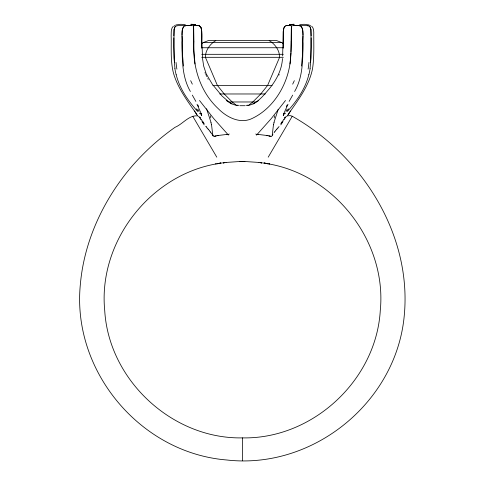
<?xml version="1.0" encoding="UTF-8"?>
<svg xmlns="http://www.w3.org/2000/svg" width="485" height="485" viewBox="0 0 485 485"><rect width="100%" height="100%" fill="white"/><g stroke="black" fill="none" stroke-linecap="round" stroke-linejoin="round"><path stroke-width="0.73" d="M174.436 62.577L173.885 47.112L174.097 29.621M173.842 35.799L174.048 29.949L174.885 27.087A5.293 3.759 89.6 0 1 174.994 26.893L175.024 26.851A5.468 3.85 -89.7 0 1 175.182 26.602L175.212 26.566M190.381 91.489C181.814 76.648 182.184 59.091 182.069 42.516C182.742 37.497 180.735 31.628 183.391 26.99A5.008 4.923 -87.9 0 1 183.991 26.335L185.367 25.663A12.246 4.207 14.7 0 1 185.579 25.614L185.694 25.596A11.688 4.019 14.7 0 1 185.876 25.559L191.266 25.584A12.101 4.098 14.6 0 1 191.866 25.687L194.588 25.663A12.18 2.892 -20.7 0 1 195 25.59L197.328 25.384A12.028 2.861 -20.7 0 1 199.062 25.669L199.092 25.675M182.051 35.035L182.336 29.518L183.391 26.99M302.949 35.993L302.785 48.876A184.876 123.323 90 0 1 302.561 54.435L301.452 66.051M301.009 26.335L301.009 26.335A5.008 4.929 -89.9 0 1 301.603 26.99C304.356 32.016 302.21 38.303 302.925 43.723C302.84 59.91 302.973 77.012 294.619 91.489M311.158 37.848L310.946 58.036L310.048 68.579M310.903 29.621L311.115 47.112L310.564 62.577M291.249 41.34L291.418 27.396A4.723 0.849 -90 0 1 291.479 26.893L291.558 26.439L291.473 26.942A4.808 0.867 89.9 0 0 291.406 27.506L291.382 27.73A6.238 1.134 89.9 0 0 291.291 29.209C291.103 39.679 291.497 50.173 290.369 60.607C287.951 84.596 273.285 109.216 250.745 119.092C239.081 123.742 226.416 116.946 218.28 108.695C199.79 91.459 192.387 66.069 193.8 41.358M201.578 48.124C200.82 41.916 203.7 30.719 200.02 26.402A5.159 5.068 88.9 0 1 200.244 26.633L200.469 26.893A4.723 4.644 90 0 1 200.82 27.396M291.2 41.358L290.945 51.695M282.664 55.993L283.167 31.616L284.18 27.396A4.723 4.644 90 0 1 284.531 26.893L284.792 26.59A5.159 5.08 88.6 0 1 284.944 26.439L285.325 26.099A3.619 3.565 87.7 0 1 285.574 25.911L286.429 25.663M290.952 52.732L290.018 63.984M272.182 135.873L272.224 135.218M272.218 135.327L273.467 124.694M282.476 58.509C281.894 70.076 276.153 80.571 268.854 89.282C263.082 95.878 257.05 103.996 247.823 105.5M291.576 26.335L291.618 26.123M291.6 26.208L291.606 26.196A3.619 0.637 -89.6 0 1 291.685 26.026M283.586 114.933L283.943 113.338M273.989 122.396L278.232 109.258M308.799 74.708C305.38 88.779 296.881 100.856 287.338 111.477M283.755 114.096L283.27 115.697L284.252 112.562M284.471 112.144L287.987 104.245M278.917 75.133L279.214 74.49M200.978 113.617L200.372 113.939M286.35 106.5L286.593 106.033M286.847 105.554L287.108 105.063M292.679 95.121L289.133 101.413M264.925 162.754L264.64 163.245L263.112 163.015M268.211 157.164L292.255 116.248C361.913 155.533 412.317 234.849 404.193 316.293C395.899 402.605 312.855 469.844 226.707 459.98C140.426 453.014 72.004 371.267 80.286 285.113C83.82 242.827 102.08 202.633 128.804 169.974C142.269 153.806 157.807 139.413 175.024 127.319C182.475 124.324 188.55 115.375 197.104 115.818M280.803 123.693L282.034 121.887M286.574 116.788C296.747 101.735 308.933 86.985 312.54 68.688C314.395 56.618 313.662 44.341 313.777 32.18C313.595 30.076 313.413 27.609 311.625 26.184M288.981 113.248L288.375 114.12L290.57 110.992M282.761 120.838L285.538 117.558M285.495 100.504L271.182 118.679L256.789 134.824M277.772 128.004L276.893 129.18M284.495 26.942L284.756 26.633A5.159 5.08 88.4 0 1 284.98 26.402L285.071 26.317M175.412 26.305L176.952 25.814A11.901 5.317 0 0 1 177.795 25.687A12.058 5.39 0 0 1 180.559 25.499A11.106 4.965 0 0 1 181.384 25.499A12.058 5.39 0 0 1 184.142 25.693A11.87 5.232 0.1 0 1 184.967 25.844L185.506 25.905M273 134.072L272.746 134.375M173.375 26.184C170.696 28.542 171.369 32.616 171.169 35.799C171.508 48.403 170.283 61.31 173.612 73.635C178.086 88.706 187.762 101.401 196.625 114.12L194.43 110.992M248.308 105.56L252.824 101.971L260.772 93.975L267.641 85.366L279.584 57.315C279.712 50.495 275.013 43.911 269.193 40.594M201.79 43.614L203.173 42.631L208.295 40.594L276.705 40.594L281.827 42.631L283.21 43.614M258.754 100.474L256.559 101.971L228.441 101.971L226.246 100.474M215.807 40.594C209.987 43.911 205.288 50.495 205.416 57.315L217.359 85.366L224.228 93.975L232.176 101.971L236.692 105.56M285.798 25.735L285.932 25.663A12.034 2.861 20.7 0 1 287.684 25.39L289.8 25.566A11.682 2.777 20.7 0 1 290 25.59A11.61 2.746 20.7 0 0 289.781 25.553L287.672 25.384M214.218 136.164L214.194 136.176A8.615 2.11 72.3 0 0 213.982 136.382M253.043 104.02L255.68 102.487M309.806 25.863L310.539 25.499M309.454 26.148L309.648 26.378M309.388 26.075L308.648 25.917M213.909 136.406L215.116 136.055M175.819 24.959L180.972 24.268L185.355 24.747M193.83 25.808L194.139 25.747M299.645 24.747L304.028 24.268L309.181 24.959M185.415 25.487L185.585 25.456A11.992 2.855 20.7 0 1 186.974 25.39M216.989 163.839L217.874 163.675M299.512 25.899L300.009 25.814A11.901 5.317 0 0 1 300.852 25.687A12.058 5.39 0 0 1 303.616 25.499A11.106 4.965 0 0 1 304.441 25.499A12.058 5.39 0 0 1 307.199 25.693M218.026 163.651L221.887 163.015M300.991 26.317L299.633 25.663A12.204 4.159 -14.4 0 0 299.403 25.626L299.36 25.608A11.682 4.013 -14.6 0 0 299.118 25.566L294.256 25.523A11.628 4.001 -14.7 0 0 293.734 25.584A12.131 4.171 -14.7 0 0 293.152 25.656L291.564 25.893M284.628 113.939L284.022 113.617M215.213 135.958L215.534 135.903M216.649 135.721L218.026 135.515M185.876 25.566L186.974 25.432A12.246 4.213 14.7 0 1 187.598 25.396L190.744 25.523A11.628 3.995 14.7 0 1 191.266 25.59M289.988 24.462L294.068 24.274M289.418 24.547L290.382 24.402L289.8 24.486M218.565 135.43L226.337 134.484M195.2 25.566L197.328 25.384M223.045 162.845L226.016 162.451M293.734 25.584L297.402 25.396A12.246 4.213 -14.7 0 1 298.026 25.432L299.124 25.566M226.016 162.451L240.087 161.487M290.127 24.444L294.128 24.286M246.228 105.36L248.053 105.184M226.974 134.424L227.404 134.387M287.896 115.818L290.266 115.612L292.255 116.248M220.075 162.754L220.36 163.245C151.284 173.048 97.806 241.154 104.724 310.588C108.828 380.379 172.605 439.301 242.5 437.882C312.395 439.301 376.172 380.379 380.276 310.588C387.194 241.154 333.716 173.036 264.634 163.251L268.011 163.839M190.872 24.286L195.2 24.486M190.932 24.274L194.873 24.444M245.18 105.706L239.82 105.706M201.687 47.742L283.313 47.742M239.905 161.493L240.821 161.475M240.451 161.481L241.936 161.469M241.748 161.469L243.064 161.469M203.173 42.631L281.827 42.631M201.687 54.314L283.313 54.314M201.687 57.315L283.313 57.315M212.873 85.366L272.127 85.366M219.729 93.975L265.271 93.975M242.876 161.469L243.809 161.475M243.434 161.469L244.913 161.487M244.731 161.487L258.984 162.451M257.596 134.387L258.026 134.424M236.947 105.184L238.772 105.36M258.663 134.484L266.435 135.43M215.352 163.839L216.146 163.924M258.984 162.451L261.955 162.845M195.582 24.547L194.618 24.402L195.012 24.462M266.974 135.515L268.35 135.721M237.177 105.5L233.455 104.56L229.581 102.553L221.991 95.951L212.357 84.305L206.228 73.847L203.676 66.105L202.524 58.509L201.524 29.209A5.571 5.48 90 0 0 200.523 26.93M269.424 135.897L269.787 135.958M308.515 25.893L308.048 25.814A11.87 5.232 0.1 0 0 307.181 25.723M290.412 25.663L290.933 25.76M198.183 25.584L199.42 25.917A3.565 3.51 -87.7 0 1 199.608 26.044L199.838 26.238M269.884 136.055L271.461 136.515M199.359 25.893L199.42 25.917A3.571 3.516 -88.1 0 1 199.608 26.044L199.79 26.196M175.218 25.875L174.461 25.499M270.782 136.164L270.86 136.212A8.615 2.11 -72.3 0 1 271.018 136.382M229.32 102.487L231.957 104.02M199.911 26.299L200.02 26.402A5.153 5.074 -88.5 0 1 200.244 26.633L200.469 26.893A4.832 4.753 -89.5 0 0 200.323 26.717L200.244 26.633A5.159 5.08 -88.6 0 0 200.056 26.439M199.462 117.558L202.221 120.807M197.662 111.477C188.119 100.856 179.62 88.779 176.2 74.708M213.545 135.885L210.933 132.781M208.107 129.18L207.228 128.004M199.505 100.504L213.818 118.679L228.211 134.824A2.358 0.818 2.1 0 0 228.423 134.994M309.818 26.602L309.818 26.602A5.487 3.91 -89.5 0 1 309.982 26.851A5.287 3.759 -89.6 0 1 310.139 27.13L310.952 29.949L311.158 35.799M301.609 26.99L302.664 29.518L302.949 35.035M206.173 126.536L205.949 126.221M202.966 121.887L204.197 123.693M196.019 113.248L198.426 116.788M309.976 26.851L310.006 26.899A5.274 3.722 89.9 0 1 310.115 27.087L310.139 27.136M192.745 116.248L216.789 157.164M195.867 101.413L192.321 95.121M197.892 105.063L198.153 105.554M198.407 106.033L198.65 106.5M207.78 78.576L208.162 79.316M206.392 75.787L206.719 76.454M197.013 104.245L200.529 112.144M205.785 74.49L206.083 75.133M204.973 72.653L205.228 73.253M206.549 108.676L211.011 122.396M200.748 112.562L201.73 115.697L201.245 114.096M193.388 26.154L193.394 26.178A3.759 0.63 89.2 0 0 193.345 26.051M201.057 113.338L201.414 114.933M193.418 26.299L193.527 26.942A4.808 0.867 -89.9 0 1 193.594 27.506L193.927 50.046L194.982 63.984M211.533 124.694L212.769 135.048M193.43 26.372L193.521 26.893A4.723 0.849 90 0 1 193.582 27.396L193.618 27.73A6.238 1.134 -89.9 0 1 193.709 29.209L193.751 41.34M183.548 66.051L182.445 54.435A184.876 123.323 -90 0 1 182.214 48.876L182.051 35.993M174.952 68.579L174.054 58.036L173.842 37.848M212.763 134.951L212.818 135.873M283.422 48.124L283.476 29.209A5.571 5.48 -90 0 1 284.477 26.93M242.5 437.888L242.5 460.744M197.11 25.444A11.998 4.122 -14.7 0 1 197.256 25.462A12.022 2.843 -20.4 0 1 199.02 25.687M200.554 26.978A5.517 5.426 -89.9 0 1 201.433 28.918M176.898 69.119A55.363 41.092 85.3 0 1 176.049 62.444M174.115 29.627A6.311 4.462 -89.9 0 1 174.824 27.178M174.861 27.13A5.268 3.716 -89.9 0 1 175.018 26.851M298.039 25.384A11.986 2.855 -20.7 0 1 299.433 25.45L299.584 25.487A11.967 2.843 -20.7 0 1 300.13 25.663M288.339 25.408A12.022 4.135 14.7 0 0 286.811 25.584L286.702 25.608A12.173 4.165 14.5 0 0 286.411 25.656M228.114 134.83A1.867 0.594 5.1 0 1 227.992 134.642M289.969 25.572A12.143 2.868 20.6 0 1 290.382 25.638M184.906 25.681A11.949 2.825 20.4 0 1 185.47 25.517M196.601 25.45A11.992 4.074 -14.6 0 1 197.207 25.493M256.729 134.818A2.358 0.764 -4.2 0 1 256.438 134.963M256.68 134.818A1.867 0.54 -9.5 0 0 256.904 134.648A2.067 0.564 -21.4 0 0 256.959 134.424M256.874 134.278A3.243 1.037 -36 0 1 256.953 134.393M227.974 134.6A2.067 0.57 13.3 0 1 228.15 134.46M228.374 134.624A3.243 0.909 25.3 0 1 228.593 134.636M210.933 122.426A125.694 82.492 -28.8 0 1 211.442 124.73M176.152 74.72A63.056 62.741 65.1 0 1 174.897 68.591M197.783 110.489A10.743 0.806 51.4 0 1 196.407 108.876M200.275 113.751A7.554 1.431 59 0 1 199.444 113.102M198.038 109.489A18.751 3.904 53.2 0 1 198.892 111.526M210.308 115.776A113.569 19.855 48.3 0 1 210.799 117.964M192.321 84.154A97.934 21.649 74 0 1 190.678 80.674M215.364 136.2A3.935 0.734 -12.7 0 1 215.928 136.061M215.983 135.982A4.068 1.316 -11.8 0 1 216.486 135.885M217.753 135.733A24.874 3.195 -10.3 0 1 218.268 135.654M226.744 134.369A20.103 1.661 -8.2 0 1 227.398 134.309M228.938 134.066A15.756 0.976 -7.5 0 1 229.314 134.036M273.558 124.73A125.694 82.492 28.8 0 1 274.067 122.426M310.103 68.591A63.056 62.741 -65.1 0 1 308.848 74.72M288.593 108.876A10.743 0.806 -51.4 0 1 287.217 110.489M285.556 113.102A7.554 1.431 -59 0 1 284.725 113.751M286.108 111.526A18.751 3.904 -53.2 0 1 286.962 109.489M274.201 117.964A113.569 19.855 -48.3 0 1 274.692 115.776M294.322 80.674A97.934 21.649 -74 0 1 292.679 84.154M269.072 136.061A3.935 0.734 12.7 0 1 269.636 136.2M268.514 135.885A4.068 1.316 11.8 0 1 269.017 135.982M266.732 135.654A24.874 3.195 10.3 0 1 267.247 135.733M257.602 134.309A20.103 1.661 8.2 0 1 258.256 134.369M255.686 134.036A15.756 0.976 7.5 0 1 256.062 134.066M308.951 62.444A55.363 41.092 -85.3 0 1 308.102 69.119M310.2 27.227A6.396 4.517 89.9 0 1 310.885 29.627M210.908 132.635A18.466 2.122 52.6 0 1 210.266 131.841M210.241 131.799A19.085 2.389 52.7 0 1 209.405 130.738M209.259 130.459A18.375 2.619 52.8 0 1 208.21 129.101M207.046 128.022A15.69 2.449 52.8 0 1 205.937 126.488M204.227 124.894A14.295 1.582 53.3 0 1 201.978 121.408M202.772 121.808A13.877 0.715 57.7 0 1 203.421 122.753M200.984 119.462A13.968 2.134 57.2 0 1 200.79 119.043M200.596 117.782A9.494 0.436 30.4 0 1 199.972 117.37M199.08 116.83A6.099 0.34 25.3 0 1 199.965 117.176M274.734 131.841A18.466 2.122 -52.6 0 1 274.092 132.635M275.595 130.738A19.085 2.389 -52.7 0 1 274.759 131.799M276.789 129.101A18.375 2.619 -52.8 0 1 275.741 130.459M279.063 126.488A15.69 2.449 -52.8 0 1 277.953 128.022M283.022 121.408A14.295 1.582 -53.3 0 1 280.773 124.894M281.579 122.753A13.877 0.715 -57.7 0 1 282.228 121.808M284.21 119.043A13.968 2.134 -57.2 0 1 284.016 119.462M285.028 117.37A9.494 0.436 -30.4 0 1 284.404 117.782M285.034 117.176A6.099 0.34 -25.3 0 1 285.92 116.83M264.167 162.948A25.844 1.364 4.6 0 1 265.192 163.124M262.27 162.912A22.753 0.758 6.1 0 1 261.118 162.827M260.457 162.772A25.844 1.128 5.3 0 1 261.639 162.936M219.808 163.124A25.844 1.364 -4.6 0 1 220.833 162.948M223.882 162.827A22.753 0.758 -6.1 0 1 222.73 162.912M223.361 162.936A25.844 1.128 -5.3 0 1 224.543 162.772M269.642 163.839L268.854 163.924L269.648 163.839"/></g></svg>
